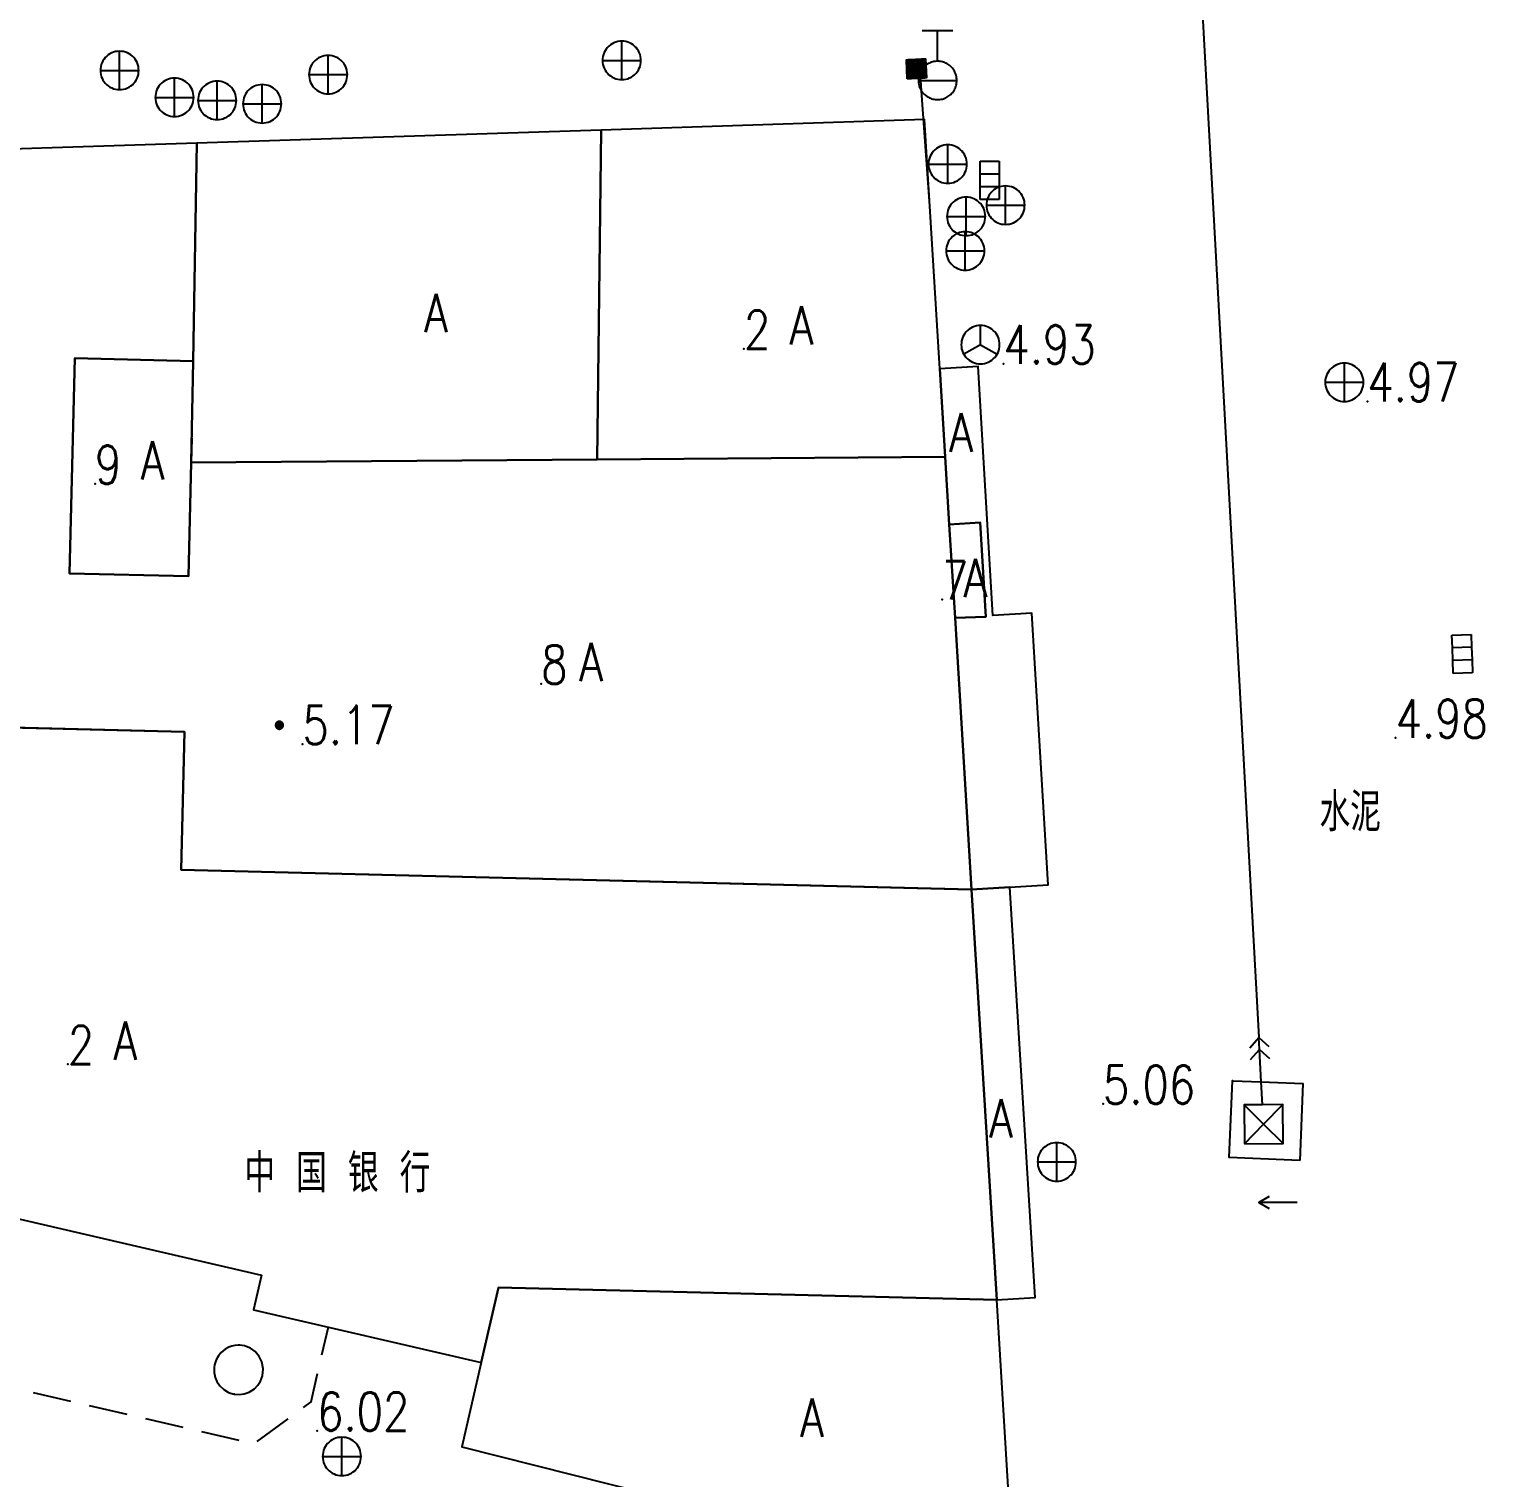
# Model space of a CAD drawing. Extents: x 500064 to 501389, y 2542464 to 2545400.
# Drawn here: x 500917.33 to 500955.2, y 2542703.61 to 2542741.33 of the extents above; entities that cross this region are included whole.
import ezdxf

# ---------------------------------------------------------------- set-up
doc = ezdxf.new("R2010")
doc.units = 0
doc.header["$LTSCALE"] = 0.5
doc.linetypes.add('CENTER', pattern=[50.8, 31.75, -6.35, 6.35, -6.35])
doc.layers.add('地形图', color=8, linetype='CONTINUOUS')
doc.styles.add('HZ', font='romans.shx', dxfattribs={"width": 0.8, "bigfont": 'hztxt.shx'})

msp = doc.modelspace()

# ---------------------------------------------------------------- linework, layer by layer
at = {"layer": '地形图'}
for points in [[(500945.24, 2542789.454), (500949.339, 2542715.075)], [(500940.576, 2542741.294), (500940.976, 2542741.294), (500941.376, 2542741.294)], [(500940.976, 2542740.494), (500940.976, 2542741.294)], [(500932.754, 2542740.015), (500932.807, 2542740.018), (500932.858, 2542740.026), (500932.909, 2542740.039), (500932.958, 2542740.058), (500933.004, 2542740.082), (500933.048, 2542740.11), (500933.089, 2542740.143), (500933.126, 2542740.18), (500933.159, 2542740.221), (500933.187, 2542740.265), (500933.211, 2542740.311), (500933.23, 2542740.36), (500933.243, 2542740.411), (500933.252, 2542740.463), (500933.254, 2542740.515), (500933.252, 2542740.567), (500933.243, 2542740.619), (500933.23, 2542740.669), (500933.211, 2542740.718), (500933.187, 2542740.765), (500933.159, 2542740.809), (500933.126, 2542740.849), (500933.089, 2542740.886), (500933.048, 2542740.919), (500933.004, 2542740.948), (500932.958, 2542740.972), (500932.909, 2542740.99), (500932.858, 2542741.004), (500932.807, 2542741.012), (500932.754, 2542741.015), (500932.702, 2542741.012), (500932.65, 2542741.004), (500932.6, 2542740.99), (500932.551, 2542740.972), (500932.504, 2542740.948), (500932.46, 2542740.919), (500932.42, 2542740.886), (500932.383, 2542740.849), (500932.35, 2542740.809), (500932.321, 2542740.765), (500932.298, 2542740.718), (500932.279, 2542740.669), (500932.265, 2542740.619), (500932.257, 2542740.567), (500932.254, 2542740.515), (500932.257, 2542740.463), (500932.265, 2542740.411), (500932.279, 2542740.36), (500932.298, 2542740.311), (500932.321, 2542740.265), (500932.35, 2542740.221), (500932.383, 2542740.18), (500932.42, 2542740.143), (500932.46, 2542740.11), (500932.504, 2542740.082), (500932.551, 2542740.058), (500932.6, 2542740.039), (500932.65, 2542740.026), (500932.702, 2542740.018), (500932.754, 2542740.015)], [(500932.754, 2542740.015), (500932.754, 2542740.515), (500932.754, 2542741.015)], [(500919.682, 2542739.754), (500919.734, 2542739.757), (500919.786, 2542739.765), (500919.837, 2542739.779), (500919.885, 2542739.797), (500919.932, 2542739.821), (500919.976, 2542739.85), (500920.017, 2542739.882), (500920.054, 2542739.919), (500920.087, 2542739.96), (500920.115, 2542740.004), (500920.139, 2542740.051), (500920.158, 2542740.1), (500920.171, 2542740.15), (500920.179, 2542740.202), (500920.182, 2542740.254), (500920.179, 2542740.306), (500920.171, 2542740.358), (500920.158, 2542740.409), (500920.139, 2542740.457), (500920.115, 2542740.504), (500920.087, 2542740.548), (500920.054, 2542740.589), (500920.017, 2542740.626), (500919.976, 2542740.659), (500919.932, 2542740.687), (500919.885, 2542740.711), (500919.837, 2542740.73), (500919.786, 2542740.743), (500919.734, 2542740.751), (500919.682, 2542740.754), (500919.63, 2542740.751), (500919.578, 2542740.743), (500919.528, 2542740.73), (500919.479, 2542740.711), (500919.432, 2542740.687), (500919.388, 2542740.659), (500919.347, 2542740.626), (500919.311, 2542740.589), (500919.278, 2542740.548), (500919.249, 2542740.504), (500919.225, 2542740.457), (500919.207, 2542740.409), (500919.193, 2542740.358), (500919.185, 2542740.306), (500919.182, 2542740.254), (500919.185, 2542740.202), (500919.193, 2542740.15), (500919.207, 2542740.1), (500919.225, 2542740.051), (500919.249, 2542740.004), (500919.278, 2542739.96), (500919.311, 2542739.919), (500919.347, 2542739.882), (500919.388, 2542739.85), (500919.432, 2542739.821), (500919.479, 2542739.797), (500919.528, 2542739.779), (500919.578, 2542739.765), (500919.63, 2542739.757), (500919.682, 2542739.754)], [(500919.682, 2542739.754), (500919.682, 2542740.254), (500919.682, 2542740.754)], [(500925.112, 2542739.645), (500925.164, 2542739.648), (500925.216, 2542739.656), (500925.267, 2542739.669), (500925.315, 2542739.688), (500925.362, 2542739.712), (500925.406, 2542739.74), (500925.447, 2542739.773), (500925.484, 2542739.81), (500925.517, 2542739.851), (500925.545, 2542739.895), (500925.569, 2542739.941), (500925.588, 2542739.99), (500925.601, 2542740.041), (500925.609, 2542740.093), (500925.612, 2542740.145), (500925.609, 2542740.197), (500925.601, 2542740.249), (500925.588, 2542740.299), (500925.569, 2542740.348), (500925.545, 2542740.395), (500925.517, 2542740.439), (500925.484, 2542740.479), (500925.447, 2542740.516), (500925.406, 2542740.549), (500925.362, 2542740.578), (500925.315, 2542740.602), (500925.267, 2542740.62), (500925.216, 2542740.634), (500925.164, 2542740.642), (500925.112, 2542740.645), (500925.06, 2542740.642), (500925.008, 2542740.634), (500924.957, 2542740.62), (500924.909, 2542740.602), (500924.862, 2542740.578), (500924.818, 2542740.549), (500924.777, 2542740.516), (500924.74, 2542740.479), (500924.707, 2542740.439), (500924.679, 2542740.395), (500924.655, 2542740.348), (500924.636, 2542740.299), (500924.623, 2542740.249), (500924.615, 2542740.197), (500924.612, 2542740.145), (500924.615, 2542740.093), (500924.623, 2542740.041), (500924.636, 2542739.99), (500924.655, 2542739.941), (500924.679, 2542739.895), (500924.707, 2542739.851), (500924.74, 2542739.81), (500924.777, 2542739.773), (500924.818, 2542739.74), (500924.862, 2542739.712), (500924.909, 2542739.688), (500924.957, 2542739.669), (500925.008, 2542739.656), (500925.06, 2542739.648), (500925.112, 2542739.645)], [(500925.112, 2542739.645), (500925.112, 2542740.145), (500925.112, 2542740.645)], [(500932.254, 2542740.515), (500932.754, 2542740.515), (500933.254, 2542740.515)], [(500940.187, 2542740.033), (500940.162, 2542740.532), (500940.212, 2542740.535), (500940.261, 2542740.537), (500940.311, 2542740.54), (500940.361, 2542740.542), (500940.411, 2542740.545), (500940.461, 2542740.547), (500940.511, 2542740.55), (500940.561, 2542740.552), (500940.611, 2542740.555), (500940.661, 2542740.557), (500940.67, 2542740.389), (500940.686, 2542740.058), (500940.636, 2542740.055), (500940.586, 2542740.053), (500940.536, 2542740.05), (500940.531, 2542740.05), (500940.487, 2542740.048), (500940.479, 2542740.047), (500940.437, 2542740.045), (500940.387, 2542740.043), (500940.337, 2542740.04), (500940.287, 2542740.038), (500940.237, 2542740.035), (500940.187, 2542740.033)], [(500940.686, 2542740.058), (500940.64, 2542740.364), (500940.611, 2542740.555), (500940.622, 2542740.347), (500940.636, 2542740.055), (500940.596, 2542740.319), (500940.561, 2542740.552), (500940.574, 2542740.292), (500940.586, 2542740.053), (500940.555, 2542740.263), (500940.511, 2542740.55), (500940.528, 2542740.216), (500940.536, 2542740.05), (500940.526, 2542740.119), (500940.516, 2542740.189), (500940.461, 2542740.547), (500940.485, 2542740.088), (500940.487, 2542740.048), (500940.483, 2542740.075), (500940.411, 2542740.545), (500940.437, 2542740.045), (500940.361, 2542740.542), (500940.387, 2542740.043), (500940.311, 2542740.54), (500940.337, 2542740.04), (500940.261, 2542740.537), (500940.287, 2542740.038), (500940.212, 2542740.535), (500940.237, 2542740.035), (500940.162, 2542740.532)], [(500940.976, 2542739.494), (500941.007, 2542739.495), (500941.038, 2542739.498), (500941.069, 2542739.503), (500941.1, 2542739.51), (500941.13, 2542739.519), (500941.16, 2542739.529), (500941.189, 2542739.542), (500941.217, 2542739.556), (500941.244, 2542739.572), (500941.27, 2542739.59), (500941.295, 2542739.609), (500941.318, 2542739.63), (500941.34, 2542739.652), (500941.361, 2542739.675), (500941.38, 2542739.7), (500941.398, 2542739.726), (500941.414, 2542739.753), (500941.428, 2542739.781), (500941.441, 2542739.81), (500941.451, 2542739.84), (500941.46, 2542739.87), (500941.467, 2542739.9), (500941.472, 2542739.931), (500941.475, 2542739.963), (500941.476, 2542739.994), (500941.475, 2542740.026), (500941.472, 2542740.057), (500941.467, 2542740.088), (500941.46, 2542740.119), (500941.451, 2542740.149), (500941.441, 2542740.178), (500941.428, 2542740.207), (500941.414, 2542740.235), (500941.398, 2542740.262), (500941.38, 2542740.288), (500941.361, 2542740.313), (500941.34, 2542740.336), (500941.318, 2542740.359), (500941.295, 2542740.379), (500941.27, 2542740.399), (500941.244, 2542740.416), (500941.217, 2542740.432), (500941.189, 2542740.447), (500941.16, 2542740.459), (500941.13, 2542740.47), (500941.1, 2542740.478), (500941.069, 2542740.485), (500941.038, 2542740.49), (500941.007, 2542740.493), (500940.976, 2542740.494), (500940.944, 2542740.493), (500940.913, 2542740.49), (500940.882, 2542740.485), (500940.851, 2542740.478), (500940.821, 2542740.47), (500940.792, 2542740.459), (500940.763, 2542740.447), (500940.735, 2542740.432), (500940.708, 2542740.416), (500940.682, 2542740.399), (500940.67, 2542740.389), (500940.657, 2542740.379), (500940.64, 2542740.364), (500940.634, 2542740.359), (500940.622, 2542740.347), (500940.611, 2542740.336), (500940.596, 2542740.319), (500940.591, 2542740.313), (500940.574, 2542740.292), (500940.571, 2542740.288), (500940.555, 2542740.263), (500940.554, 2542740.262), (500940.538, 2542740.235), (500940.528, 2542740.216), (500940.523, 2542740.207), (500940.52, 2542740.2), (500940.516, 2542740.189), (500940.511, 2542740.178), (500940.5, 2542740.149), (500940.492, 2542740.119), (500940.485, 2542740.088), (500940.483, 2542740.075), (500940.48, 2542740.057), (500940.479, 2542740.047), (500940.477, 2542740.026), (500940.476, 2542739.994), (500940.477, 2542739.963), (500940.48, 2542739.931), (500940.485, 2542739.9), (500940.492, 2542739.87), (500940.5, 2542739.84), (500940.511, 2542739.81), (500940.523, 2542739.781), (500940.538, 2542739.753), (500940.554, 2542739.726), (500940.555, 2542739.725), (500940.571, 2542739.7), (500940.591, 2542739.675), (500940.611, 2542739.652), (500940.634, 2542739.63), (500940.657, 2542739.609), (500940.682, 2542739.59), (500940.708, 2542739.572), (500940.735, 2542739.556), (500940.763, 2542739.542), (500940.792, 2542739.529), (500940.821, 2542739.519), (500940.851, 2542739.51), (500940.882, 2542739.503), (500940.913, 2542739.498), (500940.944, 2542739.495), (500940.976, 2542739.494)], [(500919.182, 2542740.254), (500919.682, 2542740.254), (500920.182, 2542740.254)], [(500921.112, 2542739.053), (500921.165, 2542739.056), (500921.216, 2542739.064), (500921.267, 2542739.077), (500921.316, 2542739.096), (500921.362, 2542739.12), (500921.406, 2542739.148), (500921.447, 2542739.181), (500921.484, 2542739.218), (500921.517, 2542739.259), (500921.545, 2542739.303), (500921.569, 2542739.349), (500921.588, 2542739.398), (500921.601, 2542739.449), (500921.61, 2542739.501), (500921.612, 2542739.553), (500921.61, 2542739.605), (500921.601, 2542739.657), (500921.588, 2542739.707), (500921.569, 2542739.756), (500921.545, 2542739.803), (500921.517, 2542739.847), (500921.484, 2542739.887), (500921.447, 2542739.924), (500921.406, 2542739.957), (500921.362, 2542739.986), (500921.316, 2542740.01), (500921.267, 2542740.028), (500921.216, 2542740.042), (500921.165, 2542740.05), (500921.112, 2542740.053), (500921.06, 2542740.05), (500921.008, 2542740.042), (500920.958, 2542740.028), (500920.909, 2542740.01), (500920.862, 2542739.986), (500920.818, 2542739.957), (500920.778, 2542739.924), (500920.741, 2542739.887), (500920.708, 2542739.847), (500920.679, 2542739.803), (500920.656, 2542739.756), (500920.637, 2542739.707), (500920.623, 2542739.657), (500920.615, 2542739.605), (500920.612, 2542739.553), (500920.615, 2542739.501), (500920.623, 2542739.449), (500920.637, 2542739.398), (500920.656, 2542739.349), (500920.679, 2542739.303), (500920.708, 2542739.259), (500920.741, 2542739.218), (500920.778, 2542739.181), (500920.818, 2542739.148), (500920.862, 2542739.12), (500920.909, 2542739.096), (500920.958, 2542739.077), (500921.008, 2542739.064), (500921.06, 2542739.056), (500921.112, 2542739.053)], [(500921.112, 2542739.053), (500921.112, 2542739.553), (500921.112, 2542740.053)], [(500924.612, 2542740.145), (500925.112, 2542740.145), (500925.612, 2542740.145)], [(500940.773, 2542736.732), (500940.555, 2542739.725), (500940.535, 2542739.994), (500940.531, 2542740.05), (500940.526, 2542740.119), (500940.52, 2542740.2), (500940.508, 2542740.367)], [(500922.222, 2542738.974), (500922.275, 2542738.976), (500922.326, 2542738.985), (500922.377, 2542738.998), (500922.426, 2542739.017), (500922.472, 2542739.041), (500922.516, 2542739.069), (500922.557, 2542739.102), (500922.594, 2542739.139), (500922.627, 2542739.18), (500922.655, 2542739.224), (500922.679, 2542739.27), (500922.698, 2542739.319), (500922.711, 2542739.37), (500922.72, 2542739.421), (500922.722, 2542739.474), (500922.72, 2542739.526), (500922.711, 2542739.578), (500922.698, 2542739.628), (500922.679, 2542739.677), (500922.655, 2542739.724), (500922.627, 2542739.768), (500922.594, 2542739.808), (500922.557, 2542739.845), (500922.516, 2542739.878), (500922.472, 2542739.907), (500922.426, 2542739.93), (500922.377, 2542739.949), (500922.326, 2542739.963), (500922.275, 2542739.971), (500922.222, 2542739.974), (500922.17, 2542739.971), (500922.118, 2542739.963), (500922.068, 2542739.949), (500922.019, 2542739.93), (500921.972, 2542739.907), (500921.929, 2542739.878), (500921.888, 2542739.845), (500921.851, 2542739.808), (500921.818, 2542739.768), (500921.789, 2542739.724), (500921.766, 2542739.677), (500921.747, 2542739.628), (500921.733, 2542739.578), (500921.725, 2542739.526), (500921.722, 2542739.474), (500921.725, 2542739.421), (500921.733, 2542739.37), (500921.747, 2542739.319), (500921.766, 2542739.27), (500921.789, 2542739.224), (500921.818, 2542739.18), (500921.851, 2542739.139), (500921.888, 2542739.102), (500921.929, 2542739.069), (500921.972, 2542739.041), (500922.019, 2542739.017), (500922.068, 2542738.998), (500922.118, 2542738.985), (500922.17, 2542738.976), (500922.222, 2542738.974)], [(500922.222, 2542738.974), (500922.222, 2542739.474), (500922.222, 2542739.974)], [(500923.395, 2542738.884), (500923.447, 2542738.887), (500923.498, 2542738.895), (500923.549, 2542738.909), (500923.598, 2542738.927), (500923.645, 2542738.951), (500923.688, 2542738.98), (500923.729, 2542739.013), (500923.766, 2542739.05), (500923.799, 2542739.09), (500923.827, 2542739.134), (500923.851, 2542739.181), (500923.87, 2542739.23), (500923.884, 2542739.28), (500923.892, 2542739.332), (500923.894, 2542739.384), (500923.892, 2542739.436), (500923.884, 2542739.488), (500923.87, 2542739.539), (500923.851, 2542739.588), (500923.827, 2542739.634), (500923.799, 2542739.678), (500923.766, 2542739.719), (500923.729, 2542739.756), (500923.688, 2542739.789), (500923.645, 2542739.817), (500923.598, 2542739.841), (500923.549, 2542739.86), (500923.498, 2542739.873), (500923.447, 2542739.881), (500923.395, 2542739.884), (500923.342, 2542739.881), (500923.291, 2542739.873), (500923.24, 2542739.86), (500923.191, 2542739.841), (500923.145, 2542739.817), (500923.101, 2542739.789), (500923.06, 2542739.756), (500923.023, 2542739.719), (500922.99, 2542739.678), (500922.961, 2542739.634), (500922.938, 2542739.588), (500922.919, 2542739.539), (500922.905, 2542739.488), (500922.897, 2542739.436), (500922.895, 2542739.384), (500922.897, 2542739.332), (500922.905, 2542739.28), (500922.919, 2542739.23), (500922.938, 2542739.181), (500922.961, 2542739.134), (500922.99, 2542739.09), (500923.023, 2542739.05), (500923.06, 2542739.013), (500923.101, 2542738.98), (500923.145, 2542738.951), (500923.191, 2542738.927), (500923.24, 2542738.909), (500923.291, 2542738.895), (500923.342, 2542738.887), (500923.395, 2542738.884)], [(500923.395, 2542738.884), (500923.395, 2542739.384), (500923.395, 2542739.884)], [(500940.476, 2542739.994), (500940.535, 2542739.994), (500941.476, 2542739.994)], [(500920.612, 2542739.553), (500921.112, 2542739.553), (500921.612, 2542739.553)], [(500921.722, 2542739.474), (500922.222, 2542739.474), (500922.722, 2542739.474)], [(500922.895, 2542739.384), (500923.395, 2542739.384), (500923.894, 2542739.384)], [(500932.218, 2542738.702), (500932.115, 2542730.126)], [(500921.691, 2542738.36), (500921.595, 2542732.683), (500921.55, 2542730.046), (500932.115, 2542730.126), (500941.164, 2542730.194)], [(500941.24, 2542737.316), (500941.293, 2542737.319), (500941.344, 2542737.327), (500941.395, 2542737.34), (500941.444, 2542737.359), (500941.49, 2542737.383), (500941.534, 2542737.411), (500941.575, 2542737.444), (500941.612, 2542737.481), (500941.645, 2542737.522), (500941.673, 2542737.566), (500941.697, 2542737.613), (500941.716, 2542737.661), (500941.73, 2542737.712), (500941.738, 2542737.764), (500941.74, 2542737.816), (500941.738, 2542737.868), (500941.73, 2542737.92), (500941.716, 2542737.97), (500941.697, 2542738.019), (500941.673, 2542738.066), (500941.645, 2542738.11), (500941.612, 2542738.151), (500941.575, 2542738.188), (500941.534, 2542738.22), (500941.49, 2542738.249), (500941.444, 2542738.273), (500941.395, 2542738.291), (500941.344, 2542738.305), (500941.293, 2542738.313), (500941.24, 2542738.316), (500941.188, 2542738.313), (500941.137, 2542738.305), (500941.086, 2542738.291), (500941.037, 2542738.273), (500940.99, 2542738.249), (500940.947, 2542738.22), (500940.906, 2542738.188), (500940.869, 2542738.151), (500940.836, 2542738.11), (500940.807, 2542738.066), (500940.784, 2542738.019), (500940.765, 2542737.97), (500940.751, 2542737.92), (500940.743, 2542737.868), (500940.74, 2542737.816), (500940.743, 2542737.764), (500940.751, 2542737.712), (500940.765, 2542737.661), (500940.784, 2542737.613), (500940.807, 2542737.566), (500940.836, 2542737.522), (500940.869, 2542737.481), (500940.906, 2542737.444), (500940.947, 2542737.411), (500940.99, 2542737.383), (500941.037, 2542737.359), (500941.086, 2542737.34), (500941.137, 2542737.327), (500941.188, 2542737.319), (500941.24, 2542737.316)], [(500941.24, 2542737.316), (500941.24, 2542737.816), (500941.24, 2542738.316)], [(500940.74, 2542737.816), (500941.24, 2542737.816), (500941.74, 2542737.816)], [(500942.08, 2542736.896), (500942.08, 2542737.231), (500942.08, 2542737.561), (500942.081, 2542737.896)], [(500942.081, 2542737.896), (500942.581, 2542737.895)], [(500942.581, 2542737.895), (500942.58, 2542737.56), (500942.58, 2542737.23), (500942.58, 2542737.217), (500942.58, 2542736.895)], [(500942.08, 2542737.561), (500942.58, 2542737.56)], [(500942.08, 2542737.231), (500942.58, 2542737.23)], [(500942.745, 2542736.246), (500942.797, 2542736.248), (500942.849, 2542736.256), (500942.9, 2542736.27), (500942.948, 2542736.289), (500942.995, 2542736.313), (500943.039, 2542736.341), (500943.08, 2542736.374), (500943.117, 2542736.411), (500943.15, 2542736.452), (500943.178, 2542736.496), (500943.202, 2542736.542), (500943.221, 2542736.591), (500943.234, 2542736.642), (500943.242, 2542736.693), (500943.245, 2542736.746), (500943.242, 2542736.798), (500943.234, 2542736.85), (500943.221, 2542736.9), (500943.202, 2542736.949), (500943.178, 2542736.996), (500943.15, 2542737.039), (500943.117, 2542737.08), (500943.08, 2542737.117), (500943.039, 2542737.15), (500942.995, 2542737.179), (500942.948, 2542737.202), (500942.9, 2542737.221), (500942.849, 2542737.235), (500942.797, 2542737.243), (500942.745, 2542737.246), (500942.693, 2542737.243), (500942.641, 2542737.235), (500942.591, 2542737.221), (500942.58, 2542737.217), (500942.542, 2542737.202), (500942.495, 2542737.179), (500942.451, 2542737.15), (500942.41, 2542737.117), (500942.373, 2542737.08), (500942.341, 2542737.039), (500942.312, 2542736.996), (500942.288, 2542736.949), (500942.27, 2542736.9), (500942.268, 2542736.895), (500942.256, 2542736.85), (500942.248, 2542736.798), (500942.245, 2542736.746), (500942.248, 2542736.693), (500942.256, 2542736.642), (500942.27, 2542736.591), (500942.288, 2542736.542), (500942.312, 2542736.496), (500942.341, 2542736.452), (500942.373, 2542736.411), (500942.41, 2542736.374), (500942.451, 2542736.341), (500942.495, 2542736.313), (500942.542, 2542736.289), (500942.591, 2542736.27), (500942.641, 2542736.256), (500942.693, 2542736.248), (500942.745, 2542736.246)], [(500942.745, 2542736.246), (500942.745, 2542736.746), (500942.745, 2542737.246)], [(500941.719, 2542735.954), (500941.771, 2542735.956), (500941.823, 2542735.965), (500941.873, 2542735.978), (500941.922, 2542735.997), (500941.926, 2542735.999), (500941.969, 2542736.021), (500942.013, 2542736.049), (500942.053, 2542736.082), (500942.09, 2542736.119), (500942.123, 2542736.16), (500942.152, 2542736.204), (500942.175, 2542736.25), (500942.194, 2542736.299), (500942.208, 2542736.35), (500942.216, 2542736.401), (500942.219, 2542736.454), (500942.216, 2542736.506), (500942.208, 2542736.558), (500942.194, 2542736.608), (500942.175, 2542736.657), (500942.152, 2542736.704), (500942.123, 2542736.747), (500942.09, 2542736.788), (500942.053, 2542736.825), (500942.013, 2542736.858), (500941.969, 2542736.887), (500941.922, 2542736.91), (500941.873, 2542736.929), (500941.823, 2542736.943), (500941.771, 2542736.951), (500941.719, 2542736.954), (500941.667, 2542736.951), (500941.615, 2542736.943), (500941.564, 2542736.929), (500941.515, 2542736.91), (500941.469, 2542736.887), (500941.425, 2542736.858), (500941.384, 2542736.825), (500941.347, 2542736.788), (500941.314, 2542736.747), (500941.286, 2542736.704), (500941.262, 2542736.657), (500941.243, 2542736.608), (500941.23, 2542736.558), (500941.221, 2542736.506), (500941.219, 2542736.454), (500941.221, 2542736.401), (500941.23, 2542736.35), (500941.243, 2542736.299), (500941.262, 2542736.25), (500941.286, 2542736.204), (500941.314, 2542736.16), (500941.347, 2542736.119), (500941.384, 2542736.082), (500941.425, 2542736.049), (500941.469, 2542736.021), (500941.489, 2542736.01), (500941.515, 2542735.997), (500941.564, 2542735.978), (500941.615, 2542735.965), (500941.667, 2542735.956), (500941.696, 2542735.955), (500941.719, 2542735.954)], [(500941.719, 2542735.954), (500941.719, 2542736.054), (500941.719, 2542736.454), (500941.719, 2542736.954)], [(500942.58, 2542736.895), (500942.268, 2542736.895), (500942.08, 2542736.896)], [(500942.245, 2542736.746), (500942.745, 2542736.746), (500943.245, 2542736.746)], [(500941.219, 2542736.454), (500941.719, 2542736.454), (500942.219, 2542736.454)], [(500941.696, 2542735.056), (500941.748, 2542735.058), (500941.8, 2542735.066), (500941.851, 2542735.08), (500941.899, 2542735.099), (500941.946, 2542735.122), (500941.99, 2542735.151), (500942.031, 2542735.184), (500942.068, 2542735.221), (500942.101, 2542735.262), (500942.129, 2542735.305), (500942.153, 2542735.352), (500942.172, 2542735.401), (500942.185, 2542735.452), (500942.193, 2542735.503), (500942.196, 2542735.555), (500942.193, 2542735.608), (500942.185, 2542735.659), (500942.172, 2542735.71), (500942.153, 2542735.759), (500942.129, 2542735.805), (500942.101, 2542735.849), (500942.068, 2542735.89), (500942.031, 2542735.927), (500941.99, 2542735.96), (500941.946, 2542735.989), (500941.926, 2542735.999), (500941.899, 2542736.012), (500941.851, 2542736.031), (500941.8, 2542736.045), (500941.748, 2542736.053), (500941.719, 2542736.054), (500941.696, 2542736.055), (500941.644, 2542736.053), (500941.592, 2542736.045), (500941.542, 2542736.031), (500941.493, 2542736.012), (500941.489, 2542736.01), (500941.446, 2542735.989), (500941.402, 2542735.96), (500941.362, 2542735.927), (500941.325, 2542735.89), (500941.292, 2542735.849), (500941.263, 2542735.805), (500941.239, 2542735.759), (500941.221, 2542735.71), (500941.207, 2542735.659), (500941.199, 2542735.608), (500941.196, 2542735.555), (500941.199, 2542735.503), (500941.207, 2542735.452), (500941.221, 2542735.401), (500941.239, 2542735.352), (500941.263, 2542735.305), (500941.292, 2542735.262), (500941.325, 2542735.221), (500941.362, 2542735.184), (500941.402, 2542735.151), (500941.446, 2542735.122), (500941.493, 2542735.099), (500941.542, 2542735.08), (500941.592, 2542735.066), (500941.644, 2542735.058), (500941.696, 2542735.056)], [(500941.696, 2542735.056), (500941.696, 2542735.555), (500941.696, 2542735.955), (500941.696, 2542736.055)], [(500941.196, 2542735.555), (500941.696, 2542735.555), (500942.196, 2542735.555)], [(500942.091, 2542732.614), (500942.143, 2542732.616), (500942.195, 2542732.625), (500942.246, 2542732.638), (500942.295, 2542732.657), (500942.341, 2542732.681), (500942.385, 2542732.709), (500942.426, 2542732.742), (500942.463, 2542732.779), (500942.496, 2542732.82), (500942.524, 2542732.864), (500942.548, 2542732.91), (500942.567, 2542732.959), (500942.58, 2542733.01), (500942.588, 2542733.061), (500942.591, 2542733.114), (500942.588, 2542733.166), (500942.58, 2542733.218), (500942.567, 2542733.268), (500942.548, 2542733.317), (500942.524, 2542733.364), (500942.496, 2542733.408), (500942.463, 2542733.448), (500942.426, 2542733.485), (500942.385, 2542733.518), (500942.341, 2542733.547), (500942.295, 2542733.57), (500942.246, 2542733.589), (500942.195, 2542733.603), (500942.143, 2542733.611), (500942.091, 2542733.614), (500942.039, 2542733.611), (500941.987, 2542733.603), (500941.937, 2542733.589), (500941.888, 2542733.57), (500941.841, 2542733.547), (500941.797, 2542733.518), (500941.757, 2542733.485), (500941.72, 2542733.448), (500941.687, 2542733.408), (500941.658, 2542733.364), (500941.634, 2542733.317), (500941.616, 2542733.268), (500941.602, 2542733.218), (500941.594, 2542733.166), (500941.591, 2542733.114), (500941.594, 2542733.061), (500941.602, 2542733.01), (500941.616, 2542732.959), (500941.634, 2542732.91), (500941.658, 2542732.864), (500941.687, 2542732.82), (500941.72, 2542732.779), (500941.757, 2542732.742), (500941.797, 2542732.709), (500941.841, 2542732.681), (500941.888, 2542732.657), (500941.937, 2542732.638), (500941.987, 2542732.625), (500942.039, 2542732.616), (500942.091, 2542732.614)], [(500942.091, 2542733.114), (500942.091, 2542733.614)], [(500942.091, 2542733.114), (500941.658, 2542732.864)], [(500942.091, 2542733.114), (500942.524, 2542732.864)], [(500921.566, 2542730.682), (500921.55, 2542730.046), (500921.476, 2542727.084), (500918.377, 2542727.161), (500918.517, 2542732.759), (500921.595, 2542732.683), (500921.616, 2542732.682)], [(500951.564, 2542731.634), (500951.616, 2542731.637), (500951.667, 2542731.645), (500951.718, 2542731.659), (500951.767, 2542731.677), (500951.814, 2542731.701), (500951.857, 2542731.73), (500951.898, 2542731.763), (500951.935, 2542731.8), (500951.968, 2542731.84), (500951.997, 2542731.884), (500952.02, 2542731.931), (500952.039, 2542731.98), (500952.053, 2542732.03), (500952.061, 2542732.082), (500952.064, 2542732.134), (500952.061, 2542732.186), (500952.053, 2542732.238), (500952.039, 2542732.289), (500952.02, 2542732.338), (500951.997, 2542732.384), (500951.968, 2542732.428), (500951.935, 2542732.469), (500951.898, 2542732.506), (500951.857, 2542732.539), (500951.814, 2542732.567), (500951.767, 2542732.591), (500951.718, 2542732.61), (500951.667, 2542732.623), (500951.616, 2542732.631), (500951.564, 2542732.634), (500951.511, 2542732.631), (500951.46, 2542732.623), (500951.409, 2542732.61), (500951.36, 2542732.591), (500951.314, 2542732.567), (500951.27, 2542732.539), (500951.229, 2542732.506), (500951.192, 2542732.469), (500951.159, 2542732.428), (500951.131, 2542732.384), (500951.107, 2542732.338), (500951.088, 2542732.289), (500951.075, 2542732.238), (500951.066, 2542732.186), (500951.064, 2542732.134), (500951.066, 2542732.082), (500951.075, 2542732.03), (500951.088, 2542731.98), (500951.107, 2542731.931), (500951.131, 2542731.884), (500951.159, 2542731.84), (500951.192, 2542731.8), (500951.229, 2542731.763), (500951.27, 2542731.73), (500951.314, 2542731.701), (500951.36, 2542731.677), (500951.409, 2542731.659), (500951.46, 2542731.645), (500951.511, 2542731.637), (500951.564, 2542731.634)], [(500951.564, 2542731.634), (500951.564, 2542732.134), (500951.564, 2542732.634)], [(500951.064, 2542732.134), (500951.564, 2542732.134), (500952.064, 2542732.134)], [(500954.362, 2542725.552), (500954.861, 2542725.571)], [(500954.4, 2542724.553), (500954.387, 2542724.888), (500954.375, 2542725.218), (500954.362, 2542725.552)], [(500954.861, 2542725.571), (500954.874, 2542725.237), (500954.887, 2542724.907), (500954.9, 2542724.572)], [(500954.874, 2542725.237), (500954.375, 2542725.218)], [(500954.887, 2542724.907), (500954.387, 2542724.888)], [(500954.9, 2542724.572), (500954.4, 2542724.553)], [(500902.407, 2542723.507), (500921.375, 2542723.033), (500921.285, 2542719.441), (500941.84, 2542718.929)], [(500923.842, 2542723.108), (500923.852, 2542723.108), (500923.863, 2542723.11), (500923.873, 2542723.112), (500923.883, 2542723.116), (500923.892, 2542723.121), (500923.901, 2542723.127), (500923.909, 2542723.133), (500923.916, 2542723.141), (500923.923, 2542723.149), (500923.926, 2542723.154), (500923.928, 2542723.157), (500923.933, 2542723.167), (500923.937, 2542723.177), (500923.94, 2542723.187), (500923.941, 2542723.197), (500923.942, 2542723.208), (500923.941, 2542723.218), (500923.94, 2542723.228), (500923.937, 2542723.238), (500923.933, 2542723.248), (500923.93, 2542723.254), (500923.928, 2542723.257), (500923.923, 2542723.266), (500923.916, 2542723.274), (500923.909, 2542723.282), (500923.901, 2542723.288), (500923.892, 2542723.294), (500923.891, 2542723.295), (500923.883, 2542723.299), (500923.873, 2542723.303), (500923.863, 2542723.305), (500923.852, 2542723.307), (500923.842, 2542723.308), (500923.831, 2542723.307), (500923.821, 2542723.305), (500923.811, 2542723.303), (500923.801, 2542723.299), (500923.792, 2542723.294), (500923.783, 2542723.288), (500923.775, 2542723.282), (500923.767, 2542723.274), (500923.761, 2542723.266), (500923.758, 2542723.261), (500923.755, 2542723.257), (500923.75, 2542723.248), (500923.747, 2542723.238), (500923.744, 2542723.228), (500923.742, 2542723.218), (500923.742, 2542723.208), (500923.742, 2542723.197), (500923.744, 2542723.187), (500923.747, 2542723.177), (500923.75, 2542723.167), (500923.754, 2542723.161), (500923.755, 2542723.157), (500923.761, 2542723.149), (500923.767, 2542723.141), (500923.775, 2542723.133), (500923.783, 2542723.127), (500923.792, 2542723.121), (500923.793, 2542723.12), (500923.801, 2542723.116), (500923.811, 2542723.112), (500923.821, 2542723.11), (500923.831, 2542723.108), (500923.842, 2542723.108)], [(500923.793, 2542723.12), (500923.926, 2542723.154), (500923.928, 2542723.157), (500923.755, 2542723.157), (500923.754, 2542723.161), (500923.942, 2542723.208), (500923.742, 2542723.208), (500923.93, 2542723.254), (500923.928, 2542723.257), (500923.755, 2542723.257), (500923.758, 2542723.261), (500923.891, 2542723.295)], [(500949.103, 2542714.812), (500949.339, 2542715.075)], [(500949.435, 2542713.328), (500949.402, 2542713.921), (500949.356, 2542714.768), (500949.339, 2542715.075)], [(500949.339, 2542715.075), (500949.602, 2542714.839)], [(500949.12, 2542714.504), (500949.356, 2542714.768)], [(500949.356, 2542714.768), (500949.619, 2542714.532)], [(500950.402, 2542711.877), (500948.567, 2542711.952), (500948.649, 2542713.951), (500949.402, 2542713.921), (500950.483, 2542713.876), (500950.402, 2542711.877)], [(500948.967, 2542712.307), (500949.967, 2542712.315), (500949.959, 2542713.332), (500949.435, 2542713.328), (500948.959, 2542713.324), (500948.967, 2542712.307)], [(500948.959, 2542713.324), (500949.463, 2542712.82), (500949.967, 2542712.315)], [(500948.967, 2542712.307), (500949.463, 2542712.82), (500949.959, 2542713.332)], [(500944.078, 2542711.338), (500944.13, 2542711.34), (500944.182, 2542711.349), (500944.233, 2542711.362), (500944.282, 2542711.381), (500944.328, 2542711.405), (500944.372, 2542711.433), (500944.413, 2542711.466), (500944.45, 2542711.503), (500944.483, 2542711.544), (500944.511, 2542711.588), (500944.535, 2542711.634), (500944.554, 2542711.683), (500944.567, 2542711.734), (500944.575, 2542711.785), (500944.578, 2542711.838), (500944.575, 2542711.89), (500944.567, 2542711.942), (500944.554, 2542711.992), (500944.535, 2542712.041), (500944.511, 2542712.088), (500944.483, 2542712.132), (500944.45, 2542712.172), (500944.413, 2542712.209), (500944.372, 2542712.242), (500944.328, 2542712.271), (500944.282, 2542712.294), (500944.233, 2542712.313), (500944.182, 2542712.327), (500944.13, 2542712.335), (500944.078, 2542712.338), (500944.026, 2542712.335), (500943.974, 2542712.327), (500943.924, 2542712.313), (500943.875, 2542712.294), (500943.828, 2542712.271), (500943.784, 2542712.242), (500943.744, 2542712.209), (500943.707, 2542712.172), (500943.674, 2542712.132), (500943.645, 2542712.088), (500943.621, 2542712.041), (500943.603, 2542711.992), (500943.589, 2542711.942), (500943.581, 2542711.89), (500943.578, 2542711.838), (500943.581, 2542711.785), (500943.589, 2542711.734), (500943.603, 2542711.683), (500943.621, 2542711.634), (500943.645, 2542711.588), (500943.674, 2542711.544), (500943.707, 2542711.503), (500943.744, 2542711.466), (500943.784, 2542711.433), (500943.828, 2542711.405), (500943.875, 2542711.381), (500943.924, 2542711.362), (500943.974, 2542711.349), (500944.026, 2542711.34), (500944.078, 2542711.338)], [(500944.078, 2542711.338), (500944.078, 2542711.838), (500944.078, 2542712.338)], [(500943.578, 2542711.838), (500944.078, 2542711.838), (500944.578, 2542711.838)], [(500949.605, 2542710.934), (500949.337, 2542710.779), (500949.605, 2542710.624)], [(500950.337, 2542710.779), (500949.337, 2542710.779)], [(500929.098, 2542706.619), (500929.55, 2542708.57), (500942.515, 2542708.249)], [(500924.951, 2542706.815), (500925.119, 2542707.54)], [(500922.795, 2542705.782), (500922.923, 2542705.798), (500923.055, 2542705.844), (500923.192, 2542705.931), (500923.282, 2542706.024), (500923.349, 2542706.127), (500923.404, 2542706.272), (500923.421, 2542706.447), (500923.385, 2542706.637), (500923.317, 2542706.775), (500923.212, 2542706.898), (500923.088, 2542706.986), (500922.981, 2542707.033), (500922.936, 2542707.046), (500922.874, 2542707.058), (500922.817, 2542707.064), (500922.768, 2542707.065), (500922.685, 2542707.058), (500922.601, 2542707.039), (500922.529, 2542707.014), (500922.433, 2542706.963), (500922.329, 2542706.879), (500922.254, 2542706.79), (500922.196, 2542706.689), (500922.152, 2542706.551), (500922.142, 2542706.488), (500922.142, 2542706.356), (500922.171, 2542706.223), (500922.216, 2542706.119), (500922.29, 2542706.009), (500922.394, 2542705.911), (500922.515, 2542705.839), (500922.569, 2542705.818), (500922.666, 2542705.792), (500922.795, 2542705.782)], [(500924.471, 2542705.447), (500924.667, 2542705.592), (500924.838, 2542706.327)], [(500917.433, 2542705.832), (500918.407, 2542705.606)], [(500918.894, 2542705.493), (500919.868, 2542705.268)], [(500920.355, 2542705.155), (500921.329, 2542704.929)], [(500923.263, 2542704.558), (500924.068, 2542705.151)], [(500921.816, 2542704.817), (500922.791, 2542704.591)], [(500925.468, 2542703.67), (500925.52, 2542703.673), (500925.572, 2542703.681), (500925.623, 2542703.695), (500925.672, 2542703.713), (500925.718, 2542703.737), (500925.762, 2542703.766), (500925.803, 2542703.799), (500925.84, 2542703.836), (500925.873, 2542703.876), (500925.901, 2542703.92), (500925.925, 2542703.967), (500925.944, 2542704.016), (500925.957, 2542704.066), (500925.965, 2542704.118), (500925.968, 2542704.17), (500925.965, 2542704.222), (500925.957, 2542704.274), (500925.944, 2542704.325), (500925.925, 2542704.374), (500925.901, 2542704.42), (500925.873, 2542704.464), (500925.84, 2542704.505), (500925.803, 2542704.542), (500925.762, 2542704.575), (500925.718, 2542704.603), (500925.672, 2542704.627), (500925.623, 2542704.646), (500925.572, 2542704.659), (500925.52, 2542704.667), (500925.468, 2542704.67), (500925.416, 2542704.667), (500925.364, 2542704.659), (500925.314, 2542704.646), (500925.265, 2542704.627), (500925.218, 2542704.603), (500925.174, 2542704.575), (500925.134, 2542704.542), (500925.097, 2542704.505), (500925.064, 2542704.464), (500925.035, 2542704.42), (500925.011, 2542704.374), (500924.993, 2542704.325), (500924.979, 2542704.274), (500924.971, 2542704.222), (500924.968, 2542704.17), (500924.971, 2542704.118), (500924.979, 2542704.066), (500924.993, 2542704.016), (500925.011, 2542703.967), (500925.035, 2542703.92), (500925.064, 2542703.876), (500925.097, 2542703.836), (500925.134, 2542703.799), (500925.174, 2542703.766), (500925.218, 2542703.737), (500925.265, 2542703.713), (500925.314, 2542703.695), (500925.364, 2542703.681), (500925.416, 2542703.673), (500925.468, 2542703.67)], [(500925.468, 2542703.67), (500925.468, 2542704.17), (500925.468, 2542704.67)], [(500924.968, 2542704.17), (500925.468, 2542704.17), (500925.968, 2542704.17)]]:
    msp.add_lwpolyline(points, dxfattribs=at)
for points in [[(500932.218, 2542738.702), (500932.115, 2542730.126), (500941.172, 2542730.194), (500941.032, 2542732.488), (500940.635, 2542738.976)], [(500921.691, 2542738.36), (500921.594, 2542732.682), (500921.55, 2542730.046), (500932.115, 2542730.126), (500932.218, 2542738.702)], [(500913.088, 2542738.08), (500913.115, 2542737.365), (500910.619, 2542737.238), (500910.59, 2542737.998), (500901.658, 2542737.708), (500901.833, 2542734.212), (500901.994, 2542730.961), (500902.364, 2542723.508), (500921.375, 2542723.033), (500921.285, 2542719.441), (500941.862, 2542718.932), (500941.429, 2542726), (500941.28, 2542728.431), (500941.172, 2542730.194), (500932.115, 2542730.126), (500921.55, 2542730.046), (500921.476, 2542727.084), (500918.377, 2542727.161), (500918.517, 2542732.759), (500921.594, 2542732.682), (500921.691, 2542738.36)], [(500921.594, 2542732.682), (500918.517, 2542732.759), (500918.377, 2542727.161), (500921.476, 2542727.084), (500921.55, 2542730.046)], [(500941.032, 2542732.488), (500941.172, 2542730.194), (500941.28, 2542728.431), (500942.081, 2542728.487), (500942.228, 2542726.03), (500941.429, 2542726), (500941.862, 2542718.932), (500942.86, 2542718.993), (500943.858, 2542719.054), (500943.426, 2542726.122), (500942.414, 2542726.06), (500942.03, 2542732.549)], [(500941.28, 2542728.431), (500941.429, 2542726), (500942.228, 2542726.03), (500942.081, 2542728.487)], [(500902.553, 2542719.694), (500904.541, 2542719.175), (500902.892, 2542712.695), (500915.418, 2542709.788), (500915.626, 2542710.683), (500923.378, 2542708.888), (500923.17, 2542707.991), (500929.098, 2542706.619), (500929.55, 2542708.57), (500942.515, 2542708.249), (500941.862, 2542718.932), (500921.285, 2542719.441), (500921.375, 2542723.033), (500902.364, 2542723.508)], [(500942.86, 2542718.993), (500941.862, 2542718.932), (500942.515, 2542708.249), (500943.514, 2542708.31)], [(500929.098, 2542706.619), (500928.588, 2542704.418), (500942.971, 2542700.797), (500942.515, 2542708.249), (500929.55, 2542708.57)]]:
    msp.add_lwpolyline(points, close=True, dxfattribs=at)
at = {"layer": '地形图', "linetype": 'CENTER'}
for p in [(500935.935, 2542733.002, 2), (500942.691, 2542732.618, 4.93), (500952.163, 2542731.638, 4.97), (500919.043, 2542729.491, 9), (500941.092, 2542726.48, 7), (500930.658, 2542724.286, 8), (500924.442, 2542722.712, 5.17), (500952.899, 2542722.879, 4.98), (500918.334, 2542714.382, 2), (500945.282, 2542713.347, 5.06), (500924.826, 2542704.837, 6.02)]:
    msp.add_point(p, dxfattribs=at)
at = {"layer": '地形图', "ltscale": 10}
for p in [(500942.091, 2542733.114), (500951.563, 2542732.134), (500948.649, 2542713.951), (500922.666, 2542705.792)]:
    msp.add_point(p, dxfattribs=at)

# ---------------------------------------------------------------- texts
at = {"layer": '地形图', "ltscale": 10, "style": 'HZ', "width": 0.8}
for s, p in [('A', (500927.611, 2542733.439)), ('2', (500935.935, 2542733.002)), ('A', (500937.124, 2542733.115)), ('4.93', (500942.691, 2542732.618)), ('4.97', (500952.163, 2542731.638)), ('A', (500941.281, 2542730.328)), ('A', (500920.233, 2542729.604)), ('9', (500919.043, 2542729.491)), ('7', (500941.092, 2542726.48)), ('A', (500941.654, 2542726.54)), ('8', (500930.658, 2542724.286)), ('A', (500931.65, 2542724.353)), ('4.98', (500952.899, 2542722.879)), ('5.17', (500924.442, 2542722.712)), ('水泥', (500950.916, 2542720.446)), ('A', (500919.524, 2542714.495)), ('2', (500918.334, 2542714.382)), ('5.06', (500945.282, 2542713.347)), ('A', (500942.318, 2542712.475)), ('中 国 银 行', (500922.929, 2542711.045)), ('6.02', (500924.826, 2542704.837)), ('A', (500937.398, 2542704.678))]:
    msp.add_text(s, height=1, dxfattribs=at).set_placement(p)

doc.saveas('drawing.dxf')
